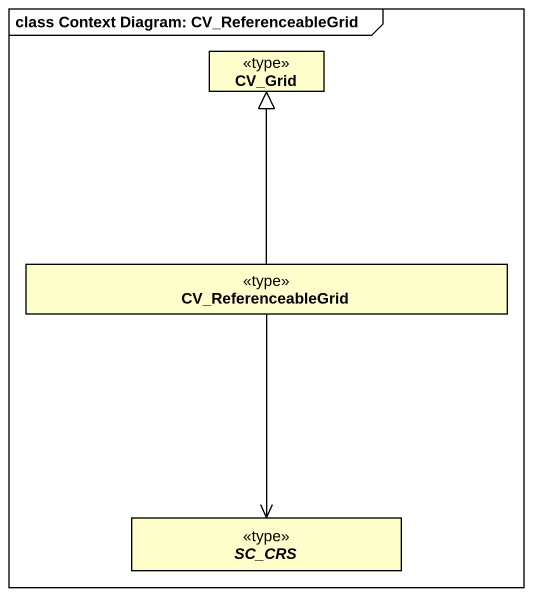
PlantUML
@startuml
mainframe class Context Diagram: CV_ReferenceableGrid
hide circle
hide empty members
class CV_Grid <<type>>
class CV_ReferenceableGrid <<type>>
abstract class SC_CRS <<type>>
CV_ReferenceableGrid -up-|> CV_Grid
CV_ReferenceableGrid --> SC_CRS
@enduml
